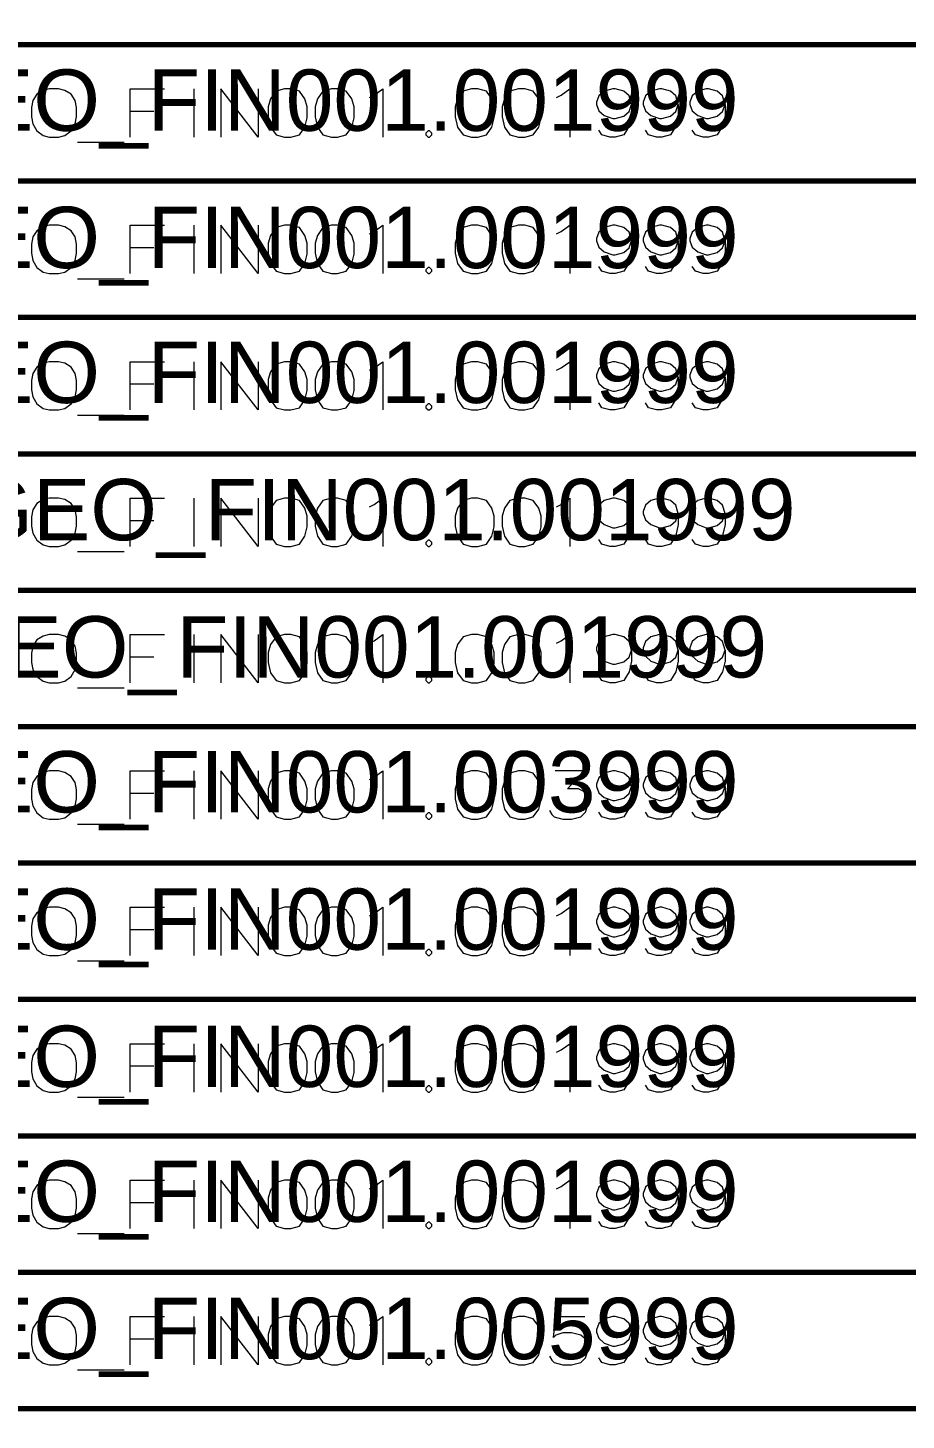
# Model space of a CAD drawing. Header units: millimetres. Extents: x 0 to 174, y 0 to 33.
# Drawn here: x 72.904 to 75.48, y 20.297 to 24.382 of the extents above; entities that cross this region are included whole.
import ezdxf

# ---------------------------------------------------------------- set-up
doc = ezdxf.new("R2010")
doc.units = ezdxf.units.MM
doc.layers.add('BOM_OCR_TEXT', color=7, linetype='Continuous')
doc.layers.add('BOM_ORIGINAL_OUTLINES', color=7, linetype='Continuous')
doc.layers.add('PDF_Geomertry', color=7, linetype='Continuous', true_color=0x405f80)
doc.styles.get("Standard").update_dxf_attribs({"font": 'arial.ttf'})

msp = doc.modelspace()

# ---------------------------------------------------------------- linework, layer by layer
at = {"layer": 'BOM_ORIGINAL_OUTLINES', "color": 18, "lineweight": 13, "true_color": 0x260000}
for points in [[(72.9668, 24.2028), (72.9486, 24.1982), (72.9303, 24.1868), (72.9189, 24.1685), (72.9143, 24.1479), (72.9143, 24.1204), (72.9189, 24.0999), (72.9303, 24.0793), (72.9486, 24.0656), (72.9668, 24.061), (72.9943, 24.061), (73.0126, 24.0656), (73.0308, 24.0793), (73.0424, 24.0999), (73.0469, 24.1204), (73.0469, 24.1479), (73.0424, 24.1685), (73.0308, 24.1868), (73.0126, 24.1982), (72.9943, 24.2028), (72.9668, 24.2028)], [(73.6572, 24.2028), (73.6321, 24.1958), (73.6161, 24.1731), (73.6093, 24.1501), (73.6093, 24.1204), (73.6161, 24.0907), (73.6321, 24.0679), (73.6572, 24.061), (73.6756, 24.061), (73.7007, 24.0679), (73.7167, 24.0907), (73.7236, 24.1182), (73.7236, 24.1501), (73.7167, 24.1731), (73.7007, 24.1958), (73.6756, 24.2028), (73.6572, 24.2028)], [(73.7944, 24.2028), (73.7693, 24.1958), (73.7532, 24.1731), (73.7464, 24.1501), (73.7464, 24.1204), (73.7532, 24.0907), (73.7693, 24.0679), (73.7944, 24.061), (73.8126, 24.061), (73.8378, 24.0679), (73.8539, 24.0907), (73.8607, 24.1182), (73.8607, 24.1501), (73.8539, 24.1731), (73.8378, 24.1958), (73.8126, 24.2028), (73.7944, 24.2028)], [(74.2058, 24.2028), (74.1807, 24.1958), (74.1647, 24.1731), (74.1579, 24.1501), (74.1579, 24.1204), (74.1647, 24.0907), (74.1807, 24.0679), (74.2058, 24.061), (74.2242, 24.061), (74.2493, 24.0679), (74.2653, 24.0907), (74.2722, 24.1182), (74.2722, 24.1501), (74.2653, 24.1731), (74.2493, 24.1958), (74.2242, 24.2028), (74.2058, 24.2028)], [(74.3431, 24.2028), (74.3179, 24.1958), (74.3019, 24.1731), (74.295, 24.1501), (74.295, 24.1204), (74.3019, 24.0907), (74.3179, 24.0679), (74.3431, 24.061), (74.3614, 24.061), (74.3865, 24.0679), (74.4025, 24.0907), (74.4093, 24.1182), (74.4093, 24.1501), (74.4025, 24.1731), (74.3865, 24.1958), (74.3614, 24.2028), (74.3431, 24.2028)], [(74.0893, 24.0679), (74.0893, 24.0725), (74.0825, 24.0793), (74.0779, 24.0793), (74.071, 24.0725), (74.071, 24.0679), (74.0779, 24.061), (74.0825, 24.061)], [(72.9668, 23.8025), (72.9486, 23.7979), (72.9303, 23.7865), (72.9189, 23.7682), (72.9143, 23.7476), (72.9143, 23.7203), (72.9189, 23.6996), (72.9303, 23.679), (72.9486, 23.6653), (72.9668, 23.6608), (72.9943, 23.6608), (73.0126, 23.6653), (73.0308, 23.679), (73.0424, 23.6996), (73.0469, 23.7203), (73.0469, 23.7476), (73.0424, 23.7682), (73.0308, 23.7865), (73.0126, 23.7979), (72.9943, 23.8025), (72.9668, 23.8025)], [(73.6572, 23.8025), (73.6321, 23.7957), (73.6161, 23.7728), (73.6093, 23.7499), (73.6093, 23.7203), (73.6161, 23.6906), (73.6321, 23.6676), (73.6572, 23.6608), (73.6756, 23.6608), (73.7007, 23.6676), (73.7167, 23.6906), (73.7236, 23.7179), (73.7236, 23.7499), (73.7167, 23.7728), (73.7007, 23.7957), (73.6756, 23.8025), (73.6572, 23.8025)], [(73.7944, 23.8025), (73.7693, 23.7957), (73.7532, 23.7728), (73.7464, 23.7499), (73.7464, 23.7203), (73.7532, 23.6906), (73.7693, 23.6676), (73.7944, 23.6608), (73.8126, 23.6608), (73.8378, 23.6676), (73.8539, 23.6906), (73.8607, 23.7179), (73.8607, 23.7499), (73.8539, 23.7728), (73.8378, 23.7957), (73.8126, 23.8025), (73.7944, 23.8025)], [(74.2058, 23.8025), (74.1807, 23.7957), (74.1647, 23.7728), (74.1579, 23.7499), (74.1579, 23.7203), (74.1647, 23.6906), (74.1807, 23.6676), (74.2058, 23.6608), (74.2242, 23.6608), (74.2493, 23.6676), (74.2653, 23.6906), (74.2722, 23.7179), (74.2722, 23.7499), (74.2653, 23.7728), (74.2493, 23.7957), (74.2242, 23.8025), (74.2058, 23.8025)], [(74.3431, 23.8025), (74.3179, 23.7957), (74.3019, 23.7728), (74.295, 23.7499), (74.295, 23.7203), (74.3019, 23.6906), (74.3179, 23.6676), (74.3431, 23.6608), (74.3614, 23.6608), (74.3865, 23.6676), (74.4025, 23.6906), (74.4093, 23.7179), (74.4093, 23.7499), (74.4025, 23.7728), (74.3865, 23.7957), (74.3614, 23.8025), (74.3431, 23.8025)], [(74.0893, 23.6676), (74.0893, 23.6722), (74.0825, 23.679), (74.0779, 23.679), (74.071, 23.6722), (74.071, 23.6676), (74.0779, 23.6608), (74.0825, 23.6608)], [(72.9668, 23.4022), (72.9486, 23.3976), (72.9303, 23.3863), (72.9189, 23.3679), (72.9143, 23.3474), (72.9143, 23.32), (72.9189, 23.2994), (72.9303, 23.2789), (72.9486, 23.2651), (72.9668, 23.2606), (72.9943, 23.2606), (73.0126, 23.2651), (73.0308, 23.2789), (73.0424, 23.2994), (73.0469, 23.32), (73.0469, 23.3474), (73.0424, 23.3679), (73.0308, 23.3863), (73.0126, 23.3976), (72.9943, 23.4022), (72.9668, 23.4022)], [(73.6572, 23.4022), (73.6321, 23.3954), (73.6161, 23.3725), (73.6093, 23.3497), (73.6093, 23.32), (73.6161, 23.2903), (73.6321, 23.2674), (73.6572, 23.2606), (73.6756, 23.2606), (73.7007, 23.2674), (73.7167, 23.2903), (73.7236, 23.3176), (73.7236, 23.3497), (73.7167, 23.3725), (73.7007, 23.3954), (73.6756, 23.4022), (73.6572, 23.4022)], [(73.7944, 23.4022), (73.7693, 23.3954), (73.7532, 23.3725), (73.7464, 23.3497), (73.7464, 23.32), (73.7532, 23.2903), (73.7693, 23.2674), (73.7944, 23.2606), (73.8126, 23.2606), (73.8378, 23.2674), (73.8539, 23.2903), (73.8607, 23.3176), (73.8607, 23.3497), (73.8539, 23.3725), (73.8378, 23.3954), (73.8126, 23.4022), (73.7944, 23.4022)], [(74.2058, 23.4022), (74.1807, 23.3954), (74.1647, 23.3725), (74.1579, 23.3497), (74.1579, 23.32), (74.1647, 23.2903), (74.1807, 23.2674), (74.2058, 23.2606), (74.2242, 23.2606), (74.2493, 23.2674), (74.2653, 23.2903), (74.2722, 23.3176), (74.2722, 23.3497), (74.2653, 23.3725), (74.2493, 23.3954), (74.2242, 23.4022), (74.2058, 23.4022)], [(74.3431, 23.4022), (74.3179, 23.3954), (74.3019, 23.3725), (74.295, 23.3497), (74.295, 23.32), (74.3019, 23.2903), (74.3179, 23.2674), (74.3431, 23.2606), (74.3614, 23.2606), (74.3865, 23.2674), (74.4025, 23.2903), (74.4093, 23.3176), (74.4093, 23.3497), (74.4025, 23.3725), (74.3865, 23.3954), (74.3614, 23.4022), (74.3431, 23.4022)], [(74.0893, 23.2674), (74.0893, 23.2719), (74.0825, 23.2789), (74.0779, 23.2789), (74.071, 23.2719), (74.071, 23.2674), (74.0779, 23.2606), (74.0825, 23.2606)], [(72.9668, 23.0021), (72.9486, 22.9975), (72.9303, 22.986), (72.9189, 22.9678), (72.9143, 22.9472), (72.9143, 22.9197), (72.9189, 22.8992), (72.9303, 22.8786), (72.9486, 22.8649), (72.9668, 22.8603), (72.9943, 22.8603), (73.0126, 22.8649), (73.0308, 22.8786), (73.0424, 22.8992), (73.0469, 22.9197), (73.0469, 22.9472), (73.0424, 22.9678), (73.0308, 22.986), (73.0126, 22.9975), (72.9943, 23.0021), (72.9668, 23.0021)], [(73.6572, 23.0021), (73.6321, 22.9951), (73.6161, 22.9724), (73.6093, 22.9494), (73.6093, 22.9197), (73.6161, 22.89), (73.6321, 22.8672), (73.6572, 22.8603), (73.6756, 22.8603), (73.7007, 22.8672), (73.7167, 22.89), (73.7236, 22.9175), (73.7236, 22.9494), (73.7167, 22.9724), (73.7007, 22.9951), (73.6756, 23.0021), (73.6572, 23.0021)], [(73.7944, 23.0021), (73.7693, 22.9951), (73.7532, 22.9724), (73.7464, 22.9494), (73.7464, 22.9197), (73.7532, 22.89), (73.7693, 22.8672), (73.7944, 22.8603), (73.8126, 22.8603), (73.8378, 22.8672), (73.8539, 22.89), (73.8607, 22.9175), (73.8607, 22.9494), (73.8539, 22.9724), (73.8378, 22.9951), (73.8126, 23.0021), (73.7944, 23.0021)], [(74.2058, 23.0021), (74.1807, 22.9951), (74.1647, 22.9724), (74.1579, 22.9494), (74.1579, 22.9197), (74.1647, 22.89), (74.1807, 22.8672), (74.2058, 22.8603), (74.2242, 22.8603), (74.2493, 22.8672), (74.2653, 22.89), (74.2722, 22.9175), (74.2722, 22.9494), (74.2653, 22.9724), (74.2493, 22.9951), (74.2242, 23.0021), (74.2058, 23.0021)], [(74.3431, 23.0021), (74.3179, 22.9951), (74.3019, 22.9724), (74.295, 22.9494), (74.295, 22.9197), (74.3019, 22.89), (74.3179, 22.8672), (74.3431, 22.8603), (74.3614, 22.8603), (74.3865, 22.8672), (74.4025, 22.89), (74.4093, 22.9175), (74.4093, 22.9494), (74.4025, 22.9724), (74.3865, 22.9951), (74.3614, 23.0021), (74.3431, 23.0021)], [(74.0893, 22.8672), (74.0893, 22.8718), (74.0825, 22.8786), (74.0779, 22.8786), (74.071, 22.8718), (74.071, 22.8672), (74.0779, 22.8603), (74.0825, 22.8603)], [(72.9668, 22.6018), (72.9486, 22.5972), (72.9303, 22.5858), (72.9189, 22.5675), (72.9143, 22.5469), (72.9143, 22.5194), (72.9189, 22.4989), (72.9303, 22.4783), (72.9486, 22.4646), (72.9668, 22.4601), (72.9943, 22.4601), (73.0126, 22.4646), (73.0308, 22.4783), (73.0424, 22.4989), (73.0469, 22.5194), (73.0469, 22.5469), (73.0424, 22.5675), (73.0308, 22.5858), (73.0126, 22.5972), (72.9943, 22.6018), (72.9668, 22.6018)], [(73.6572, 22.6018), (73.6321, 22.595), (73.6161, 22.5721), (73.6093, 22.5492), (73.6093, 22.5194), (73.6161, 22.4897), (73.6321, 22.4669), (73.6572, 22.4601), (73.6756, 22.4601), (73.7007, 22.4669), (73.7167, 22.4897), (73.7236, 22.5172), (73.7236, 22.5492), (73.7167, 22.5721), (73.7007, 22.595), (73.6756, 22.6018), (73.6572, 22.6018)], [(73.7944, 22.6018), (73.7693, 22.595), (73.7532, 22.5721), (73.7464, 22.5492), (73.7464, 22.5194), (73.7532, 22.4897), (73.7693, 22.4669), (73.7944, 22.4601), (73.8126, 22.4601), (73.8378, 22.4669), (73.8539, 22.4897), (73.8607, 22.5172), (73.8607, 22.5492), (73.8539, 22.5721), (73.8378, 22.595), (73.8126, 22.6018), (73.7944, 22.6018)], [(74.2058, 22.6018), (74.1807, 22.595), (74.1647, 22.5721), (74.1579, 22.5492), (74.1579, 22.5194), (74.1647, 22.4897), (74.1807, 22.4669), (74.2058, 22.4601), (74.2242, 22.4601), (74.2493, 22.4669), (74.2653, 22.4897), (74.2722, 22.5172), (74.2722, 22.5492), (74.2653, 22.5721), (74.2493, 22.595), (74.2242, 22.6018), (74.2058, 22.6018)], [(74.3431, 22.6018), (74.3179, 22.595), (74.3019, 22.5721), (74.295, 22.5492), (74.295, 22.5194), (74.3019, 22.4897), (74.3179, 22.4669), (74.3431, 22.4601), (74.3614, 22.4601), (74.3865, 22.4669), (74.4025, 22.4897), (74.4093, 22.5172), (74.4093, 22.5492), (74.4025, 22.5721), (74.3865, 22.595), (74.3614, 22.6018), (74.3431, 22.6018)], [(74.0893, 22.4669), (74.0893, 22.4715), (74.0825, 22.4783), (74.0779, 22.4783), (74.071, 22.4715), (74.071, 22.4669), (74.0779, 22.4601), (74.0825, 22.4601)], [(72.9668, 22.2015), (72.9486, 22.1969), (72.9303, 22.1856), (72.9189, 22.1672), (72.9143, 22.1467), (72.9143, 22.1193), (72.9189, 22.0988), (72.9303, 22.0781), (72.9486, 22.0644), (72.9668, 22.0599), (72.9943, 22.0599), (73.0126, 22.0644), (73.0308, 22.0781), (73.0424, 22.0988), (73.0469, 22.1193), (73.0469, 22.1467), (73.0424, 22.1672), (73.0308, 22.1856), (73.0126, 22.1969), (72.9943, 22.2015), (72.9668, 22.2015)], [(73.6572, 22.2015), (73.6321, 22.1947), (73.6161, 22.1718), (73.6093, 22.149), (73.6093, 22.1193), (73.6161, 22.0896), (73.6321, 22.0667), (73.6572, 22.0599), (73.6756, 22.0599), (73.7007, 22.0667), (73.7167, 22.0896), (73.7236, 22.1169), (73.7236, 22.149), (73.7167, 22.1718), (73.7007, 22.1947), (73.6756, 22.2015), (73.6572, 22.2015)], [(73.7944, 22.2015), (73.7693, 22.1947), (73.7532, 22.1718), (73.7464, 22.149), (73.7464, 22.1193), (73.7532, 22.0896), (73.7693, 22.0667), (73.7944, 22.0599), (73.8126, 22.0599), (73.8378, 22.0667), (73.8539, 22.0896), (73.8607, 22.1169), (73.8607, 22.149), (73.8539, 22.1718), (73.8378, 22.1947), (73.8126, 22.2015), (73.7944, 22.2015)], [(74.2058, 22.2015), (74.1807, 22.1947), (74.1647, 22.1718), (74.1579, 22.149), (74.1579, 22.1193), (74.1647, 22.0896), (74.1807, 22.0667), (74.2058, 22.0599), (74.2242, 22.0599), (74.2493, 22.0667), (74.2653, 22.0896), (74.2722, 22.1169), (74.2722, 22.149), (74.2653, 22.1718), (74.2493, 22.1947), (74.2242, 22.2015), (74.2058, 22.2015)], [(74.3431, 22.2015), (74.3179, 22.1947), (74.3019, 22.1718), (74.295, 22.149), (74.295, 22.1193), (74.3019, 22.0896), (74.3179, 22.0667), (74.3431, 22.0599), (74.3614, 22.0599), (74.3865, 22.0667), (74.4025, 22.0896), (74.4093, 22.1169), (74.4093, 22.149), (74.4025, 22.1718), (74.3865, 22.1947), (74.3614, 22.2015), (74.3431, 22.2015)], [(74.0893, 22.0667), (74.0893, 22.0713), (74.0825, 22.0781), (74.0779, 22.0781), (74.071, 22.0713), (74.071, 22.0667), (74.0779, 22.0599), (74.0825, 22.0599)], [(72.9668, 21.8014), (72.9486, 21.7968), (72.9303, 21.7853), (72.9189, 21.7671), (72.9143, 21.7465), (72.9143, 21.719), (72.9189, 21.6985), (72.9303, 21.6779), (72.9486, 21.6642), (72.9668, 21.6596), (72.9943, 21.6596), (73.0126, 21.6642), (73.0308, 21.6779), (73.0424, 21.6985), (73.0469, 21.719), (73.0469, 21.7465), (73.0424, 21.7671), (73.0308, 21.7853), (73.0126, 21.7968), (72.9943, 21.8014), (72.9668, 21.8014)], [(73.6572, 21.8014), (73.6321, 21.7944), (73.6161, 21.7717), (73.6093, 21.7488), (73.6093, 21.719), (73.6161, 21.6893), (73.6321, 21.6664), (73.6572, 21.6596), (73.6756, 21.6596), (73.7007, 21.6664), (73.7167, 21.6893), (73.7236, 21.7168), (73.7236, 21.7488), (73.7167, 21.7717), (73.7007, 21.7944), (73.6756, 21.8014), (73.6572, 21.8014)], [(73.7944, 21.8014), (73.7693, 21.7944), (73.7532, 21.7717), (73.7464, 21.7488), (73.7464, 21.719), (73.7532, 21.6893), (73.7693, 21.6664), (73.7944, 21.6596), (73.8126, 21.6596), (73.8378, 21.6664), (73.8539, 21.6893), (73.8607, 21.7168), (73.8607, 21.7488), (73.8539, 21.7717), (73.8378, 21.7944), (73.8126, 21.8014), (73.7944, 21.8014)], [(74.2058, 21.8014), (74.1807, 21.7944), (74.1647, 21.7717), (74.1579, 21.7488), (74.1579, 21.719), (74.1647, 21.6893), (74.1807, 21.6664), (74.2058, 21.6596), (74.2242, 21.6596), (74.2493, 21.6664), (74.2653, 21.6893), (74.2722, 21.7168), (74.2722, 21.7488), (74.2653, 21.7717), (74.2493, 21.7944), (74.2242, 21.8014), (74.2058, 21.8014)], [(74.3431, 21.8014), (74.3179, 21.7944), (74.3019, 21.7717), (74.295, 21.7488), (74.295, 21.719), (74.3019, 21.6893), (74.3179, 21.6664), (74.3431, 21.6596), (74.3614, 21.6596), (74.3865, 21.6664), (74.4025, 21.6893), (74.4093, 21.7168), (74.4093, 21.7488), (74.4025, 21.7717), (74.3865, 21.7944), (74.3614, 21.8014), (74.3431, 21.8014)], [(74.0893, 21.6664), (74.0893, 21.671), (74.0825, 21.6779), (74.0779, 21.6779), (74.071, 21.671), (74.071, 21.6664), (74.0779, 21.6596), (74.0825, 21.6596)], [(72.9668, 21.4011), (72.9486, 21.3965), (72.9303, 21.3851), (72.9189, 21.3668), (72.9143, 21.3463), (72.9143, 21.3188), (72.9189, 21.2982), (72.9303, 21.2776), (72.9486, 21.2639), (72.9668, 21.2593), (72.9943, 21.2593), (73.0126, 21.2639), (73.0308, 21.2776), (73.0424, 21.2982), (73.0469, 21.3188), (73.0469, 21.3463), (73.0424, 21.3668), (73.0308, 21.3851), (73.0126, 21.3965), (72.9943, 21.4011), (72.9668, 21.4011)], [(73.6572, 21.4011), (73.6321, 21.3943), (73.6161, 21.3714), (73.6093, 21.3485), (73.6093, 21.3188), (73.6161, 21.289), (73.6321, 21.2663), (73.6572, 21.2593), (73.6756, 21.2593), (73.7007, 21.2663), (73.7167, 21.289), (73.7236, 21.3165), (73.7236, 21.3485), (73.7167, 21.3714), (73.7007, 21.3943), (73.6756, 21.4011), (73.6572, 21.4011)], [(73.7944, 21.4011), (73.7693, 21.3943), (73.7532, 21.3714), (73.7464, 21.3485), (73.7464, 21.3188), (73.7532, 21.289), (73.7693, 21.2663), (73.7944, 21.2593), (73.8126, 21.2593), (73.8378, 21.2663), (73.8539, 21.289), (73.8607, 21.3165), (73.8607, 21.3485), (73.8539, 21.3714), (73.8378, 21.3943), (73.8126, 21.4011), (73.7944, 21.4011)], [(74.2058, 21.4011), (74.1807, 21.3943), (74.1647, 21.3714), (74.1579, 21.3485), (74.1579, 21.3188), (74.1647, 21.289), (74.1807, 21.2663), (74.2058, 21.2593), (74.2242, 21.2593), (74.2493, 21.2663), (74.2653, 21.289), (74.2722, 21.3165), (74.2722, 21.3485), (74.2653, 21.3714), (74.2493, 21.3943), (74.2242, 21.4011), (74.2058, 21.4011)], [(74.3431, 21.4011), (74.3179, 21.3943), (74.3019, 21.3714), (74.295, 21.3485), (74.295, 21.3188), (74.3019, 21.289), (74.3179, 21.2663), (74.3431, 21.2593), (74.3614, 21.2593), (74.3865, 21.2663), (74.4025, 21.289), (74.4093, 21.3165), (74.4093, 21.3485), (74.4025, 21.3714), (74.3865, 21.3943), (74.3614, 21.4011), (74.3431, 21.4011)], [(74.0893, 21.2663), (74.0893, 21.2708), (74.0825, 21.2776), (74.0779, 21.2776), (74.071, 21.2708), (74.071, 21.2663), (74.0779, 21.2593), (74.0825, 21.2593)], [(72.9668, 21.0008), (72.9486, 20.9962), (72.9303, 20.9849), (72.9189, 20.9665), (72.9143, 20.946), (72.9143, 20.9186), (72.9189, 20.8981), (72.9303, 20.8774), (72.9486, 20.8638), (72.9668, 20.8592), (72.9943, 20.8592), (73.0126, 20.8638), (73.0308, 20.8774), (73.0424, 20.8981), (73.0469, 20.9186), (73.0469, 20.946), (73.0424, 20.9665), (73.0308, 20.9849), (73.0126, 20.9962), (72.9943, 21.0008), (72.9668, 21.0008)], [(73.6572, 21.0008), (73.6321, 20.994), (73.6161, 20.9711), (73.6093, 20.9483), (73.6093, 20.9186), (73.6161, 20.8889), (73.6321, 20.866), (73.6572, 20.8592), (73.6756, 20.8592), (73.7007, 20.866), (73.7167, 20.8889), (73.7236, 20.9163), (73.7236, 20.9483), (73.7167, 20.9711), (73.7007, 20.994), (73.6756, 21.0008), (73.6572, 21.0008)], [(73.7944, 21.0008), (73.7693, 20.994), (73.7532, 20.9711), (73.7464, 20.9483), (73.7464, 20.9186), (73.7532, 20.8889), (73.7693, 20.866), (73.7944, 20.8592), (73.8126, 20.8592), (73.8378, 20.866), (73.8539, 20.8889), (73.8607, 20.9163), (73.8607, 20.9483), (73.8539, 20.9711), (73.8378, 20.994), (73.8126, 21.0008), (73.7944, 21.0008)], [(74.2058, 21.0008), (74.1807, 20.994), (74.1647, 20.9711), (74.1579, 20.9483), (74.1579, 20.9186), (74.1647, 20.8889), (74.1807, 20.866), (74.2058, 20.8592), (74.2242, 20.8592), (74.2493, 20.866), (74.2653, 20.8889), (74.2722, 20.9163), (74.2722, 20.9483), (74.2653, 20.9711), (74.2493, 20.994), (74.2242, 21.0008), (74.2058, 21.0008)], [(74.3431, 21.0008), (74.3179, 20.994), (74.3019, 20.9711), (74.295, 20.9483), (74.295, 20.9186), (74.3019, 20.8889), (74.3179, 20.866), (74.3431, 20.8592), (74.3614, 20.8592), (74.3865, 20.866), (74.4025, 20.8889), (74.4093, 20.9163), (74.4093, 20.9483), (74.4025, 20.9711), (74.3865, 20.994), (74.3614, 21.0008), (74.3431, 21.0008)], [(74.0893, 20.866), (74.0893, 20.8706), (74.0825, 20.8774), (74.0779, 20.8774), (74.071, 20.8706), (74.071, 20.866), (74.0779, 20.8592), (74.0825, 20.8592)], [(72.9668, 20.6007), (72.9486, 20.5961), (72.9303, 20.5846), (72.9189, 20.5664), (72.9143, 20.5458), (72.9143, 20.5183), (72.9189, 20.4978), (72.9303, 20.4772), (72.9486, 20.4635), (72.9668, 20.4589), (72.9943, 20.4589), (73.0126, 20.4635), (73.0308, 20.4772), (73.0424, 20.4978), (73.0469, 20.5183), (73.0469, 20.5458), (73.0424, 20.5664), (73.0308, 20.5846), (73.0126, 20.5961), (72.9943, 20.6007), (72.9668, 20.6007)], [(73.6572, 20.6007), (73.6321, 20.5938), (73.6161, 20.571), (73.6093, 20.5481), (73.6093, 20.5183), (73.6161, 20.4886), (73.6321, 20.4657), (73.6572, 20.4589), (73.6756, 20.4589), (73.7007, 20.4657), (73.7167, 20.4886), (73.7236, 20.5161), (73.7236, 20.5481), (73.7167, 20.571), (73.7007, 20.5938), (73.6756, 20.6007), (73.6572, 20.6007)], [(73.7944, 20.6007), (73.7693, 20.5938), (73.7532, 20.571), (73.7464, 20.5481), (73.7464, 20.5183), (73.7532, 20.4886), (73.7693, 20.4657), (73.7944, 20.4589), (73.8126, 20.4589), (73.8378, 20.4657), (73.8539, 20.4886), (73.8607, 20.5161), (73.8607, 20.5481), (73.8539, 20.571), (73.8378, 20.5938), (73.8126, 20.6007), (73.7944, 20.6007)], [(74.2058, 20.6007), (74.1807, 20.5938), (74.1647, 20.571), (74.1579, 20.5481), (74.1579, 20.5183), (74.1647, 20.4886), (74.1807, 20.4657), (74.2058, 20.4589), (74.2242, 20.4589), (74.2493, 20.4657), (74.2653, 20.4886), (74.2722, 20.5161), (74.2722, 20.5481), (74.2653, 20.571), (74.2493, 20.5938), (74.2242, 20.6007), (74.2058, 20.6007)], [(74.3431, 20.6007), (74.3179, 20.5938), (74.3019, 20.571), (74.295, 20.5481), (74.295, 20.5183), (74.3019, 20.4886), (74.3179, 20.4657), (74.3431, 20.4589), (74.3614, 20.4589), (74.3865, 20.4657), (74.4025, 20.4886), (74.4093, 20.5161), (74.4093, 20.5481), (74.4025, 20.571), (74.3865, 20.5938), (74.3614, 20.6007), (74.3431, 20.6007)], [(74.0893, 20.4657), (74.0893, 20.4703), (74.0825, 20.4772), (74.0779, 20.4772), (74.071, 20.4703), (74.071, 20.4657), (74.0779, 20.4589), (74.0825, 20.4589)]]:
    msp.add_lwpolyline(points, close=True, dxfattribs=at)
for points in [[(73.2046, 24.061), (73.2046, 24.2028), (73.3051, 24.2028)], [(73.3921, 24.061), (73.3921, 24.2028)], [(73.5796, 24.2028), (73.5796, 24.061), (73.4699, 24.2028), (73.4699, 24.061)], [(73.9064, 24.1776), (73.9201, 24.1844), (73.9453, 24.2028), (73.9453, 24.061)], [(74.4551, 24.1776), (74.4688, 24.1844), (74.4939, 24.2028), (74.4939, 24.061)], [(74.6746, 24.1571), (74.6676, 24.1822), (74.6517, 24.1958), (74.6265, 24.2028), (74.6197, 24.2028), (74.5946, 24.1958), (74.5785, 24.1822), (74.5717, 24.1639), (74.5717, 24.1571), (74.5785, 24.1388), (74.5946, 24.125), (74.6197, 24.1158), (74.6265, 24.1158), (74.6517, 24.1228), (74.6676, 24.1364), (74.6746, 24.1571), (74.6746, 24.125), (74.6676, 24.0931), (74.6517, 24.0679), (74.6265, 24.061), (74.6106, 24.061), (74.5876, 24.0679), (74.5785, 24.0815)], [(74.8117, 24.1571), (74.8049, 24.1822), (74.7889, 24.1958), (74.7636, 24.2028), (74.7568, 24.2028), (74.7317, 24.1958), (74.7157, 24.1822), (74.7087, 24.1639), (74.7087, 24.1571), (74.7157, 24.1388), (74.7317, 24.125), (74.7568, 24.1158), (74.7636, 24.1158), (74.7889, 24.1228), (74.8049, 24.1364), (74.8117, 24.1571), (74.8117, 24.125), (74.8049, 24.0931), (74.7889, 24.0679), (74.7636, 24.061), (74.7476, 24.061), (74.7249, 24.0679), (74.7157, 24.0815)], [(74.9489, 24.1571), (74.9419, 24.1822), (74.926, 24.1958), (74.9008, 24.2028), (74.894, 24.2028), (74.8689, 24.1958), (74.8528, 24.1822), (74.846, 24.1639), (74.846, 24.1571), (74.8528, 24.1388), (74.8689, 24.125), (74.894, 24.1158), (74.9008, 24.1158), (74.926, 24.1228), (74.9419, 24.1364), (74.9489, 24.1571), (74.9489, 24.125), (74.9419, 24.0931), (74.926, 24.0679), (74.9008, 24.061), (74.8849, 24.061), (74.8619, 24.0679), (74.8528, 24.0815)], [(73.2732, 24.1364), (73.2046, 24.1364)], [(73.1864, 24.045), (73.0492, 24.045)], [(73.2046, 23.6608), (73.2046, 23.8025), (73.3051, 23.8025)], [(73.3921, 23.6608), (73.3921, 23.8025)], [(73.5796, 23.8025), (73.5796, 23.6608), (73.4699, 23.8025), (73.4699, 23.6608)], [(73.9064, 23.7774), (73.9201, 23.7842), (73.9453, 23.8025), (73.9453, 23.6608)], [(74.4551, 23.7774), (74.4688, 23.7842), (74.4939, 23.8025), (74.4939, 23.6608)], [(74.6746, 23.7568), (74.6676, 23.7819), (74.6517, 23.7957), (74.6265, 23.8025), (74.6197, 23.8025), (74.5946, 23.7957), (74.5785, 23.7819), (74.5717, 23.7636), (74.5717, 23.7568), (74.5785, 23.7385), (74.5946, 23.7247), (74.6197, 23.7157), (74.6265, 23.7157), (74.6517, 23.7225), (74.6676, 23.7363), (74.6746, 23.7568), (74.6746, 23.7247), (74.6676, 23.6928), (74.6517, 23.6676), (74.6265, 23.6608), (74.6106, 23.6608), (74.5876, 23.6676), (74.5785, 23.6814)], [(74.8117, 23.7568), (74.8049, 23.7819), (74.7889, 23.7957), (74.7636, 23.8025), (74.7568, 23.8025), (74.7317, 23.7957), (74.7157, 23.7819), (74.7087, 23.7636), (74.7087, 23.7568), (74.7157, 23.7385), (74.7317, 23.7247), (74.7568, 23.7157), (74.7636, 23.7157), (74.7889, 23.7225), (74.8049, 23.7363), (74.8117, 23.7568), (74.8117, 23.7247), (74.8049, 23.6928), (74.7889, 23.6676), (74.7636, 23.6608), (74.7476, 23.6608), (74.7249, 23.6676), (74.7157, 23.6814)], [(74.9489, 23.7568), (74.9419, 23.7819), (74.926, 23.7957), (74.9008, 23.8025), (74.894, 23.8025), (74.8689, 23.7957), (74.8528, 23.7819), (74.846, 23.7636), (74.846, 23.7568), (74.8528, 23.7385), (74.8689, 23.7247), (74.894, 23.7157), (74.9008, 23.7157), (74.926, 23.7225), (74.9419, 23.7363), (74.9489, 23.7568), (74.9489, 23.7247), (74.9419, 23.6928), (74.926, 23.6676), (74.9008, 23.6608), (74.8849, 23.6608), (74.8619, 23.6676), (74.8528, 23.6814)], [(73.2732, 23.7363), (73.2046, 23.7363)], [(73.1864, 23.6447), (73.0492, 23.6447)], [(73.2046, 23.2606), (73.2046, 23.4022), (73.3051, 23.4022)], [(73.3921, 23.2606), (73.3921, 23.4022)], [(73.5796, 23.4022), (73.5796, 23.2606), (73.4699, 23.4022), (73.4699, 23.2606)], [(73.9064, 23.3771), (73.9201, 23.384), (73.9453, 23.4022), (73.9453, 23.2606)], [(74.4551, 23.3771), (74.4688, 23.384), (74.4939, 23.4022), (74.4939, 23.2606)], [(74.6746, 23.3565), (74.6676, 23.3817), (74.6517, 23.3954), (74.6265, 23.4022), (74.6197, 23.4022), (74.5946, 23.3954), (74.5785, 23.3817), (74.5717, 23.3635), (74.5717, 23.3565), (74.5785, 23.3382), (74.5946, 23.3246), (74.6197, 23.3154), (74.6265, 23.3154), (74.6517, 23.3222), (74.6676, 23.336), (74.6746, 23.3565), (74.6746, 23.3246), (74.6676, 23.2925), (74.6517, 23.2674), (74.6265, 23.2606), (74.6106, 23.2606), (74.5876, 23.2674), (74.5785, 23.2811)], [(74.8117, 23.3565), (74.8049, 23.3817), (74.7889, 23.3954), (74.7636, 23.4022), (74.7568, 23.4022), (74.7317, 23.3954), (74.7157, 23.3817), (74.7087, 23.3635), (74.7087, 23.3565), (74.7157, 23.3382), (74.7317, 23.3246), (74.7568, 23.3154), (74.7636, 23.3154), (74.7889, 23.3222), (74.8049, 23.336), (74.8117, 23.3565), (74.8117, 23.3246), (74.8049, 23.2925), (74.7889, 23.2674), (74.7636, 23.2606), (74.7476, 23.2606), (74.7249, 23.2674), (74.7157, 23.2811)], [(74.9489, 23.3565), (74.9419, 23.3817), (74.926, 23.3954), (74.9008, 23.4022), (74.894, 23.4022), (74.8689, 23.3954), (74.8528, 23.3817), (74.846, 23.3635), (74.846, 23.3565), (74.8528, 23.3382), (74.8689, 23.3246), (74.894, 23.3154), (74.9008, 23.3154), (74.926, 23.3222), (74.9419, 23.336), (74.9489, 23.3565), (74.9489, 23.3246), (74.9419, 23.2925), (74.926, 23.2674), (74.9008, 23.2606), (74.8849, 23.2606), (74.8619, 23.2674), (74.8528, 23.2811)], [(73.2732, 23.336), (73.2046, 23.336)], [(73.1864, 23.2446), (73.0492, 23.2446)], [(73.2046, 22.8603), (73.2046, 23.0021), (73.3051, 23.0021)], [(73.3921, 22.8603), (73.3921, 23.0021)], [(73.5796, 23.0021), (73.5796, 22.8603), (73.4699, 23.0021), (73.4699, 22.8603)], [(73.9064, 22.9769), (73.9201, 22.9837), (73.9453, 23.0021), (73.9453, 22.8603)], [(74.4551, 22.9769), (74.4688, 22.9837), (74.4939, 23.0021), (74.4939, 22.8603)], [(74.6746, 22.9564), (74.6676, 22.9815), (74.6517, 22.9951), (74.6265, 23.0021), (74.6197, 23.0021), (74.5946, 22.9951), (74.5785, 22.9815), (74.5717, 22.9632), (74.5717, 22.9564), (74.5785, 22.9381), (74.5946, 22.9243), (74.6197, 22.9151), (74.6265, 22.9151), (74.6517, 22.9221), (74.6676, 22.9357), (74.6746, 22.9564), (74.6746, 22.9243), (74.6676, 22.8924), (74.6517, 22.8672), (74.6265, 22.8603), (74.6106, 22.8603), (74.5876, 22.8672), (74.5785, 22.8808)], [(74.8117, 22.9564), (74.8049, 22.9815), (74.7889, 22.9951), (74.7636, 23.0021), (74.7568, 23.0021), (74.7317, 22.9951), (74.7157, 22.9815), (74.7087, 22.9632), (74.7087, 22.9564), (74.7157, 22.9381), (74.7317, 22.9243), (74.7568, 22.9151), (74.7636, 22.9151), (74.7889, 22.9221), (74.8049, 22.9357), (74.8117, 22.9564), (74.8117, 22.9243), (74.8049, 22.8924), (74.7889, 22.8672), (74.7636, 22.8603), (74.7476, 22.8603), (74.7249, 22.8672), (74.7157, 22.8808)], [(74.9489, 22.9564), (74.9419, 22.9815), (74.926, 22.9951), (74.9008, 23.0021), (74.894, 23.0021), (74.8689, 22.9951), (74.8528, 22.9815), (74.846, 22.9632), (74.846, 22.9564), (74.8528, 22.9381), (74.8689, 22.9243), (74.894, 22.9151), (74.9008, 22.9151), (74.926, 22.9221), (74.9419, 22.9357), (74.9489, 22.9564), (74.9489, 22.9243), (74.9419, 22.8924), (74.926, 22.8672), (74.9008, 22.8603), (74.8849, 22.8603), (74.8619, 22.8672), (74.8528, 22.8808)], [(73.2732, 22.9357), (73.2046, 22.9357)], [(73.1864, 22.8443), (73.0492, 22.8443)], [(73.2046, 22.4601), (73.2046, 22.6018), (73.3051, 22.6018)], [(73.3921, 22.4601), (73.3921, 22.6018)], [(73.5796, 22.6018), (73.5796, 22.4601), (73.4699, 22.6018), (73.4699, 22.4601)], [(73.9064, 22.5767), (73.9201, 22.5835), (73.9453, 22.6018), (73.9453, 22.4601)], [(74.4551, 22.5767), (74.4688, 22.5835), (74.4939, 22.6018), (74.4939, 22.4601)], [(74.6746, 22.5561), (74.6676, 22.5812), (74.6517, 22.595), (74.6265, 22.6018), (74.6197, 22.6018), (74.5946, 22.595), (74.5785, 22.5812), (74.5717, 22.5629), (74.5717, 22.5561), (74.5785, 22.5378), (74.5946, 22.524), (74.6197, 22.515), (74.6265, 22.515), (74.6517, 22.5218), (74.6676, 22.5356), (74.6746, 22.5561), (74.6746, 22.524), (74.6676, 22.4921), (74.6517, 22.4669), (74.6265, 22.4601), (74.6106, 22.4601), (74.5876, 22.4669), (74.5785, 22.4807)], [(74.8117, 22.5561), (74.8049, 22.5812), (74.7889, 22.595), (74.7636, 22.6018), (74.7568, 22.6018), (74.7317, 22.595), (74.7157, 22.5812), (74.7087, 22.5629), (74.7087, 22.5561), (74.7157, 22.5378), (74.7317, 22.524), (74.7568, 22.515), (74.7636, 22.515), (74.7889, 22.5218), (74.8049, 22.5356), (74.8117, 22.5561), (74.8117, 22.524), (74.8049, 22.4921), (74.7889, 22.4669), (74.7636, 22.4601), (74.7476, 22.4601), (74.7249, 22.4669), (74.7157, 22.4807)], [(74.9489, 22.5561), (74.9419, 22.5812), (74.926, 22.595), (74.9008, 22.6018), (74.894, 22.6018), (74.8689, 22.595), (74.8528, 22.5812), (74.846, 22.5629), (74.846, 22.5561), (74.8528, 22.5378), (74.8689, 22.524), (74.894, 22.515), (74.9008, 22.515), (74.926, 22.5218), (74.9419, 22.5356), (74.9489, 22.5561), (74.9489, 22.524), (74.9419, 22.4921), (74.926, 22.4669), (74.9008, 22.4601), (74.8849, 22.4601), (74.8619, 22.4669), (74.8528, 22.4807)], [(73.2732, 22.5356), (73.2046, 22.5356)], [(73.1864, 22.444), (73.0492, 22.444)], [(73.2046, 22.0599), (73.2046, 22.2015), (73.3051, 22.2015)], [(73.3921, 22.0599), (73.3921, 22.2015)], [(73.5796, 22.2015), (73.5796, 22.0599), (73.4699, 22.2015), (73.4699, 22.0599)], [(73.9064, 22.1764), (73.9201, 22.1833), (73.9453, 22.2015), (73.9453, 22.0599)], [(74.4344, 22.085), (74.4414, 22.0736), (74.4482, 22.0667), (74.4733, 22.0599), (74.4985, 22.0599), (74.526, 22.0667), (74.5396, 22.0804), (74.5465, 22.101), (74.5465, 22.1147), (74.5396, 22.1353), (74.5328, 22.1421), (74.519, 22.149), (74.4871, 22.149), (74.5351, 22.2015), (74.4506, 22.2015)], [(74.6746, 22.1558), (74.6676, 22.181), (74.6517, 22.1947), (74.6265, 22.2015), (74.6197, 22.2015), (74.5946, 22.1947), (74.5785, 22.181), (74.5717, 22.1626), (74.5717, 22.1558), (74.5785, 22.1375), (74.5946, 22.1239), (74.6197, 22.1147), (74.6265, 22.1147), (74.6517, 22.1215), (74.6676, 22.1353), (74.6746, 22.1558), (74.6746, 22.1239), (74.6676, 22.0918), (74.6517, 22.0667), (74.6265, 22.0599), (74.6106, 22.0599), (74.5876, 22.0667), (74.5785, 22.0804)], [(74.8117, 22.1558), (74.8049, 22.181), (74.7889, 22.1947), (74.7636, 22.2015), (74.7568, 22.2015), (74.7317, 22.1947), (74.7157, 22.181), (74.7087, 22.1626), (74.7087, 22.1558), (74.7157, 22.1375), (74.7317, 22.1239), (74.7568, 22.1147), (74.7636, 22.1147), (74.7889, 22.1215), (74.8049, 22.1353), (74.8117, 22.1558), (74.8117, 22.1239), (74.8049, 22.0918), (74.7889, 22.0667), (74.7636, 22.0599), (74.7476, 22.0599), (74.7249, 22.0667), (74.7157, 22.0804)], [(74.9489, 22.1558), (74.9419, 22.181), (74.926, 22.1947), (74.9008, 22.2015), (74.894, 22.2015), (74.8689, 22.1947), (74.8528, 22.181), (74.846, 22.1626), (74.846, 22.1558), (74.8528, 22.1375), (74.8689, 22.1239), (74.894, 22.1147), (74.9008, 22.1147), (74.926, 22.1215), (74.9419, 22.1353), (74.9489, 22.1558), (74.9489, 22.1239), (74.9419, 22.0918), (74.926, 22.0667), (74.9008, 22.0599), (74.8849, 22.0599), (74.8619, 22.0667), (74.8528, 22.0804)], [(73.2732, 22.1353), (73.2046, 22.1353)], [(73.1864, 22.0439), (73.0492, 22.0439)], [(73.2046, 21.6596), (73.2046, 21.8014), (73.3051, 21.8014)], [(73.3921, 21.6596), (73.3921, 21.8014)], [(73.5796, 21.8014), (73.5796, 21.6596), (73.4699, 21.8014), (73.4699, 21.6596)], [(73.9064, 21.7763), (73.9201, 21.7831), (73.9453, 21.8014), (73.9453, 21.6596)], [(74.4551, 21.7763), (74.4688, 21.7831), (74.4939, 21.8014), (74.4939, 21.6596)], [(74.6746, 21.7556), (74.6676, 21.7807), (74.6517, 21.7944), (74.6265, 21.8014), (74.6197, 21.8014), (74.5946, 21.7944), (74.5785, 21.7807), (74.5717, 21.7625), (74.5717, 21.7556), (74.5785, 21.7374), (74.5946, 21.7236), (74.6197, 21.7144), (74.6265, 21.7144), (74.6517, 21.7214), (74.6676, 21.735), (74.6746, 21.7556), (74.6746, 21.7236), (74.6676, 21.6917), (74.6517, 21.6664), (74.6265, 21.6596), (74.6106, 21.6596), (74.5876, 21.6664), (74.5785, 21.6801)], [(74.8117, 21.7556), (74.8049, 21.7807), (74.7889, 21.7944), (74.7636, 21.8014), (74.7568, 21.8014), (74.7317, 21.7944), (74.7157, 21.7807), (74.7087, 21.7625), (74.7087, 21.7556), (74.7157, 21.7374), (74.7317, 21.7236), (74.7568, 21.7144), (74.7636, 21.7144), (74.7889, 21.7214), (74.8049, 21.735), (74.8117, 21.7556), (74.8117, 21.7236), (74.8049, 21.6917), (74.7889, 21.6664), (74.7636, 21.6596), (74.7476, 21.6596), (74.7249, 21.6664), (74.7157, 21.6801)], [(74.9489, 21.7556), (74.9419, 21.7807), (74.926, 21.7944), (74.9008, 21.8014), (74.894, 21.8014), (74.8689, 21.7944), (74.8528, 21.7807), (74.846, 21.7625), (74.846, 21.7556), (74.8528, 21.7374), (74.8689, 21.7236), (74.894, 21.7144), (74.9008, 21.7144), (74.926, 21.7214), (74.9419, 21.735), (74.9489, 21.7556), (74.9489, 21.7236), (74.9419, 21.6917), (74.926, 21.6664), (74.9008, 21.6596), (74.8849, 21.6596), (74.8619, 21.6664), (74.8528, 21.6801)], [(73.2732, 21.735), (73.2046, 21.735)], [(73.1864, 21.6436), (73.0492, 21.6436)], [(73.2046, 21.2593), (73.2046, 21.4011), (73.3051, 21.4011)], [(73.3921, 21.2593), (73.3921, 21.4011)], [(73.5796, 21.4011), (73.5796, 21.2593), (73.4699, 21.4011), (73.4699, 21.2593)], [(73.9064, 21.376), (73.9201, 21.3828), (73.9453, 21.4011), (73.9453, 21.2593)], [(74.4551, 21.376), (74.4688, 21.3828), (74.4939, 21.4011), (74.4939, 21.2593)], [(74.6746, 21.3554), (74.6676, 21.3806), (74.6517, 21.3943), (74.6265, 21.4011), (74.6197, 21.4011), (74.5946, 21.3943), (74.5785, 21.3806), (74.5717, 21.3622), (74.5717, 21.3554), (74.5785, 21.3371), (74.5946, 21.3233), (74.6197, 21.3142), (74.6265, 21.3142), (74.6517, 21.3211), (74.6676, 21.3349), (74.6746, 21.3554), (74.6746, 21.3233), (74.6676, 21.2914), (74.6517, 21.2663), (74.6265, 21.2593), (74.6106, 21.2593), (74.5876, 21.2663), (74.5785, 21.28)], [(74.8117, 21.3554), (74.8049, 21.3806), (74.7889, 21.3943), (74.7636, 21.4011), (74.7568, 21.4011), (74.7317, 21.3943), (74.7157, 21.3806), (74.7087, 21.3622), (74.7087, 21.3554), (74.7157, 21.3371), (74.7317, 21.3233), (74.7568, 21.3142), (74.7636, 21.3142), (74.7889, 21.3211), (74.8049, 21.3349), (74.8117, 21.3554), (74.8117, 21.3233), (74.8049, 21.2914), (74.7889, 21.2663), (74.7636, 21.2593), (74.7476, 21.2593), (74.7249, 21.2663), (74.7157, 21.28)], [(74.9489, 21.3554), (74.9419, 21.3806), (74.926, 21.3943), (74.9008, 21.4011), (74.894, 21.4011), (74.8689, 21.3943), (74.8528, 21.3806), (74.846, 21.3622), (74.846, 21.3554), (74.8528, 21.3371), (74.8689, 21.3233), (74.894, 21.3142), (74.9008, 21.3142), (74.926, 21.3211), (74.9419, 21.3349), (74.9489, 21.3554), (74.9489, 21.3233), (74.9419, 21.2914), (74.926, 21.2663), (74.9008, 21.2593), (74.8849, 21.2593), (74.8619, 21.2663), (74.8528, 21.28)], [(73.2732, 21.3349), (73.2046, 21.3349)], [(73.1864, 21.2433), (73.0492, 21.2433)], [(73.2046, 20.8592), (73.2046, 21.0008), (73.3051, 21.0008)], [(73.3921, 20.8592), (73.3921, 21.0008)], [(73.5796, 21.0008), (73.5796, 20.8592), (73.4699, 21.0008), (73.4699, 20.8592)], [(73.9064, 20.9757), (73.9201, 20.9826), (73.9453, 21.0008), (73.9453, 20.8592)], [(74.4551, 20.9757), (74.4688, 20.9826), (74.4939, 21.0008), (74.4939, 20.8592)], [(74.6746, 20.9551), (74.6676, 20.9803), (74.6517, 20.994), (74.6265, 21.0008), (74.6197, 21.0008), (74.5946, 20.994), (74.5785, 20.9803), (74.5717, 20.9619), (74.5717, 20.9551), (74.5785, 20.9368), (74.5946, 20.9232), (74.6197, 20.914), (74.6265, 20.914), (74.6517, 20.9208), (74.6676, 20.9346), (74.6746, 20.9551), (74.6746, 20.9232), (74.6676, 20.8911), (74.6517, 20.866), (74.6265, 20.8592), (74.6106, 20.8592), (74.5876, 20.866), (74.5785, 20.8797)], [(74.8117, 20.9551), (74.8049, 20.9803), (74.7889, 20.994), (74.7636, 21.0008), (74.7568, 21.0008), (74.7317, 20.994), (74.7157, 20.9803), (74.7087, 20.9619), (74.7087, 20.9551), (74.7157, 20.9368), (74.7317, 20.9232), (74.7568, 20.914), (74.7636, 20.914), (74.7889, 20.9208), (74.8049, 20.9346), (74.8117, 20.9551), (74.8117, 20.9232), (74.8049, 20.8911), (74.7889, 20.866), (74.7636, 20.8592), (74.7476, 20.8592), (74.7249, 20.866), (74.7157, 20.8797)], [(74.9489, 20.9551), (74.9419, 20.9803), (74.926, 20.994), (74.9008, 21.0008), (74.894, 21.0008), (74.8689, 20.994), (74.8528, 20.9803), (74.846, 20.9619), (74.846, 20.9551), (74.8528, 20.9368), (74.8689, 20.9232), (74.894, 20.914), (74.9008, 20.914), (74.926, 20.9208), (74.9419, 20.9346), (74.9489, 20.9551), (74.9489, 20.9232), (74.9419, 20.8911), (74.926, 20.866), (74.9008, 20.8592), (74.8849, 20.8592), (74.8619, 20.866), (74.8528, 20.8797)], [(73.2732, 20.9346), (73.2046, 20.9346)], [(73.1864, 20.8432), (73.0492, 20.8432)], [(73.2046, 20.4589), (73.2046, 20.6007), (73.3051, 20.6007)], [(73.3921, 20.4589), (73.3921, 20.6007)], [(73.5796, 20.6007), (73.5796, 20.4589), (73.4699, 20.6007), (73.4699, 20.4589)], [(73.9064, 20.5754), (73.9201, 20.5824), (73.9453, 20.6007), (73.9453, 20.4589)], [(74.4344, 20.484), (74.4414, 20.4726), (74.4482, 20.4657), (74.4733, 20.4589), (74.4985, 20.4589), (74.526, 20.4657), (74.5396, 20.4794), (74.5465, 20.5), (74.5465, 20.5138), (74.5396, 20.5343), (74.526, 20.5458), (74.4985, 20.5526), (74.4733, 20.5526), (74.4528, 20.5458), (74.446, 20.5389), (74.4528, 20.6007), (74.5374, 20.6007)], [(74.6746, 20.5549), (74.6676, 20.58), (74.6517, 20.5938), (74.6265, 20.6007), (74.6197, 20.6007), (74.5946, 20.5938), (74.5785, 20.58), (74.5717, 20.5618), (74.5717, 20.5549), (74.5785, 20.5367), (74.5946, 20.5229), (74.6197, 20.5138), (74.6265, 20.5138), (74.6517, 20.5206), (74.6676, 20.5343), (74.6746, 20.5549), (74.6746, 20.5229), (74.6676, 20.4908), (74.6517, 20.4657), (74.6265, 20.4589), (74.6106, 20.4589), (74.5876, 20.4657), (74.5785, 20.4794)], [(74.8117, 20.5549), (74.8049, 20.58), (74.7889, 20.5938), (74.7636, 20.6007), (74.7568, 20.6007), (74.7317, 20.5938), (74.7157, 20.58), (74.7087, 20.5618), (74.7087, 20.5549), (74.7157, 20.5367), (74.7317, 20.5229), (74.7568, 20.5138), (74.7636, 20.5138), (74.7889, 20.5206), (74.8049, 20.5343), (74.8117, 20.5549), (74.8117, 20.5229), (74.8049, 20.4908), (74.7889, 20.4657), (74.7636, 20.4589), (74.7476, 20.4589), (74.7249, 20.4657), (74.7157, 20.4794)], [(74.9489, 20.5549), (74.9419, 20.58), (74.926, 20.5938), (74.9008, 20.6007), (74.894, 20.6007), (74.8689, 20.5938), (74.8528, 20.58), (74.846, 20.5618), (74.846, 20.5549), (74.8528, 20.5367), (74.8689, 20.5229), (74.894, 20.5138), (74.9008, 20.5138), (74.926, 20.5206), (74.9419, 20.5343), (74.9489, 20.5549), (74.9489, 20.5229), (74.9419, 20.4908), (74.926, 20.4657), (74.9008, 20.4589), (74.8849, 20.4589), (74.8619, 20.4657), (74.8528, 20.4794)], [(73.2732, 20.5343), (73.2046, 20.5343)], [(73.1864, 20.4429), (73.0492, 20.4429)]]:
    msp.add_lwpolyline(points, dxfattribs=at)
at = {"layer": 'PDF_Geomertry', "color": 165, "lineweight": 70, "true_color": 0x5267a5}
for points in [[(70.2461, 24.3332), (70.2461, 23.9329), (71.3026, 23.9329), (71.3026, 24.3332), (75.611, 24.3332), (75.611, 24.7333), (83.901, 24.7333), (83.901, 25.1336), (85.7837, 25.1336), (85.7837, 25.5339), (98.9892, 25.5339), (98.9892, 25.934)], [(70.2461, 23.9329), (70.2461, 23.5326), (71.3026, 23.5326), (71.3026, 23.9329), (75.611, 23.9329), (75.611, 24.3332), (83.901, 24.3332), (83.901, 24.7333), (85.7837, 24.7333), (85.7837, 25.1336), (98.9892, 25.1336), (98.9892, 25.5339)], [(70.2461, 23.5326), (70.2461, 23.1324), (71.3026, 23.1324), (71.3026, 23.5326), (75.611, 23.5326), (75.611, 23.9329), (83.901, 23.9329), (83.901, 24.3332), (85.7837, 24.3332), (85.7837, 24.7333), (98.9892, 24.7333), (98.9892, 25.1336)], [(70.2461, 23.1324), (70.2461, 22.7322), (71.3026, 22.7322), (71.3026, 23.1324), (75.611, 23.1324), (75.611, 23.5326), (83.901, 23.5326), (83.901, 23.9329), (85.7837, 23.9329), (85.7837, 24.3332), (98.9892, 24.3332), (98.9892, 24.7333)], [(70.2461, 22.7322), (70.2461, 22.3319), (71.3026, 22.3319), (71.3026, 22.7322), (75.611, 22.7322), (75.611, 23.1324), (83.901, 23.1324), (83.901, 23.5326), (85.7837, 23.5326), (85.7837, 23.9329), (98.9892, 23.9329), (98.9892, 24.3332)], [(70.2461, 22.3319), (70.2461, 21.9317), (71.3026, 21.9317), (71.3026, 22.3319), (75.611, 22.3319), (75.611, 22.7322), (83.901, 22.7322), (83.901, 23.1324), (85.7837, 23.1324), (85.7837, 23.5326), (98.9892, 23.5326), (98.9892, 23.9329)], [(70.2461, 21.9317), (70.2461, 21.5315), (71.3026, 21.5315), (71.3026, 21.9317), (75.611, 21.9317), (75.611, 22.3319), (83.901, 22.3319), (83.901, 22.7322), (85.7837, 22.7322), (85.7837, 23.1324), (98.9892, 23.1324), (98.9892, 23.5326)], [(70.2461, 21.5315), (70.2461, 21.1313), (71.3026, 21.1313), (71.3026, 21.5315), (75.611, 21.5315), (75.611, 21.9317), (83.901, 21.9317), (83.901, 22.3319), (85.7837, 22.3319), (85.7837, 22.7322), (98.9892, 22.7322), (98.9892, 23.1324)], [(70.2461, 21.1313), (70.2461, 20.731), (71.3026, 20.731), (71.3026, 21.1313), (75.611, 21.1313), (75.611, 21.5315), (83.901, 21.5315), (83.901, 21.9317), (85.7837, 21.9317), (85.7837, 22.3319), (98.9892, 22.3319), (98.9892, 22.7322)], [(70.2461, 20.731), (70.2461, 20.3308), (71.3026, 20.3308), (71.3026, 20.731), (75.611, 20.731), (75.611, 21.1313), (83.901, 21.1313), (83.901, 21.5315), (85.7837, 21.5315), (85.7837, 21.9317), (98.9892, 21.9317), (98.9892, 22.3319)], [(70.2461, 20.3308), (70.2461, 19.9306), (71.3026, 19.9306), (71.3026, 20.3308), (75.611, 20.3308), (75.611, 20.731), (83.901, 20.731), (83.901, 21.1313), (85.7837, 21.1313), (85.7837, 21.5315), (98.9892, 21.5315), (98.9892, 21.9317)]]:
    msp.add_lwpolyline(points, dxfattribs=at)

# ---------------------------------------------------------------- texts
at = {"layer": 'BOM_OCR_TEXT', "char_height": 0.18, "width": 4.166111, "attachment_point": 1}
for s, insert in [('13514590.GEO_FIN001.001999', (71.3683, 24.2597)), ('13532124.GEO_FIN001.001999', (71.3683, 23.8569)), ('13543056.GEO_FIN001.001999', (71.3683, 23.4611)), ('ADNO3474.GEO_FIN001.001999', (71.3683, 23.0583)), ('BSB04473.GEO_FIN001.001999', (71.3683, 22.6556)), ('13592509.GEO_FIN001.003999', (71.3683, 22.2597)), ('13596780.GEO_FIN001.001999', (71.3683, 21.8569)), ('84558719.GEO_FIN001.001999', (71.3683, 21.4542)), ('84220365.GEO_FIN001.001999', (71.3683, 21.0583)), ('26246245.GEO_FIN001.005999', (71.3683, 20.6556))]:
    msp.add_mtext(s, dxfattribs=dict(at, insert=insert))

doc.saveas('drawing.dxf')
